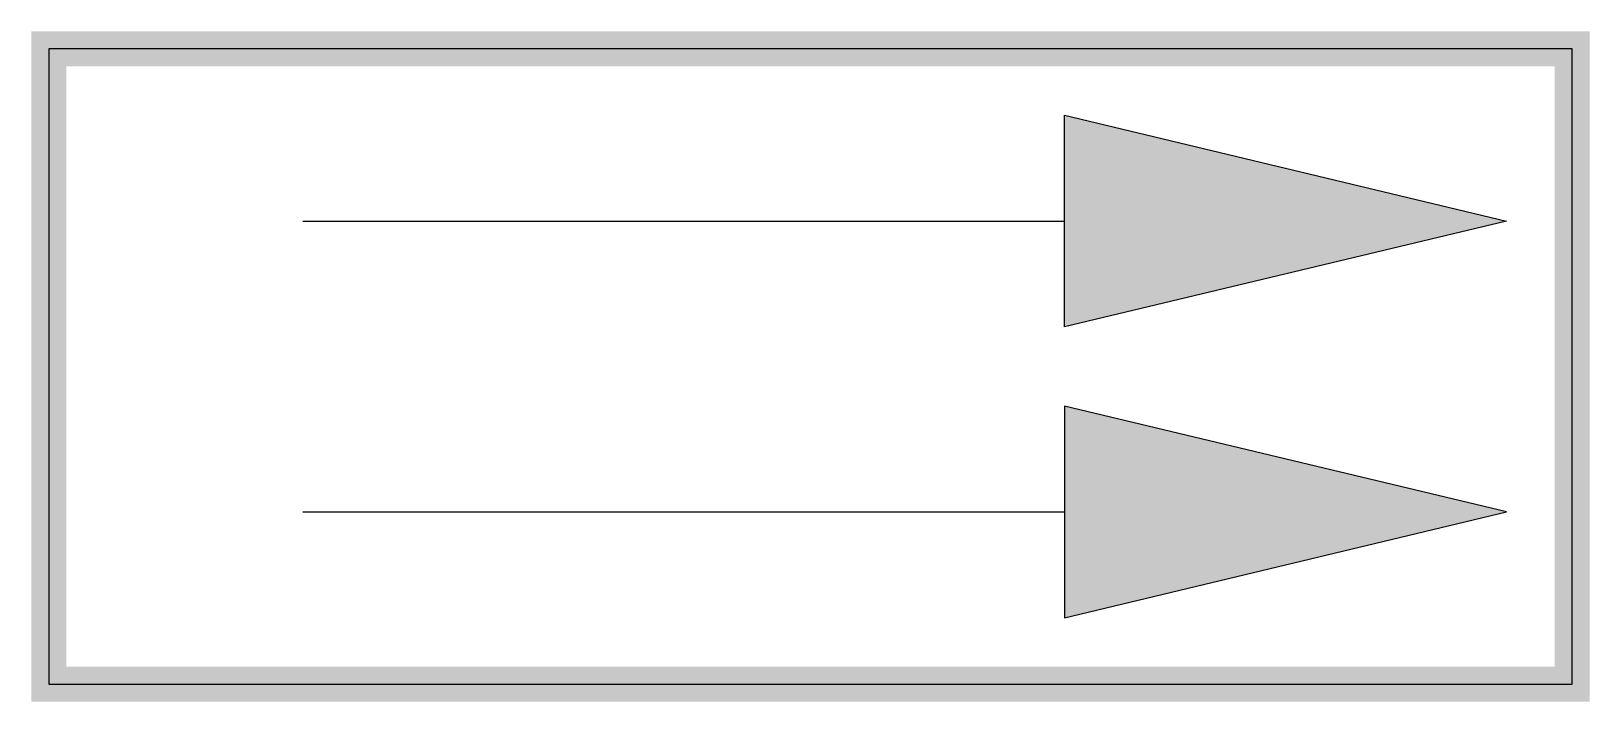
# Model space of a CAD drawing. Extents: x -0.74 to 0.74, y -0.32 to 0.32.
import ezdxf
from ezdxf.enums import TextEntityAlignment as Align

# ---------------------------------------------------------------- set-up
doc = ezdxf.new("R2010")
doc.units = 0
doc.header["$MEASUREMENT"] = 0
doc.styles.add('_TEL_DIM', font='TSSDENG', dxfattribs={"width": 0.6, "height": 3.5, "bigfont": 'TSSDCHN'})

msp = doc.modelspace()

# ---------------------------------------------------------------- hatches: boundary and pattern name
h = msp.add_hatch(color=256)
h.dxf.hatch_style = 1
h.paths.add_polyline_path([(0.24, 0.2374), (0.24, 0.0374), (0.6579, 0.1374)])
h.paths.add_polyline_path([(0.24, -0.0374), (0.24, -0.2374), (0.6579, -0.1374)])

# ---------------------------------------------------------------- linework, layer by layer
for p, q in [((0.72, 0.3), (-0.72, 0.3)), ((-0.72, 0.3), (-0.72, -0.3)), ((0.72, -0.3), (0.72, 0.3)), ((0.24, 0.0374), (0.24, 0.2374)), ((0.24, 0.2374), (0.6579, 0.1374)), ((-0.48, 0.1374), (0.24, 0.1374)), ((0.6579, 0.1374), (0.24, 0.0374)), ((0.24, -0.0374), (0.24, -0.2374)), ((0.6579, -0.1374), (0.24, -0.0374)), ((-0.48, -0.1374), (0.24, -0.1374)), ((0.24, -0.2374), (0.6579, -0.1374)), ((-0.72, -0.3), (0.72, -0.3))]:
    msp.add_line(p, q)
at = {"const_width": 0.0333}
msp.add_lwpolyline([(-0.72, 0.3), (-0.72, -0.3), (0.72, -0.3), (0.72, 0.3), (-0.72, 0.3), (-0.72, -0.3)], dxfattribs=at)

# ---------------------------------------------------------------- texts
at = {"color": 7, "style": '_TEL_DIM', "flags": 1}
for tag in ['A', 'REMARK']:
    msp.add_attdef(tag, text='', height=0.0000167, dxfattribs=at).set_placement((0, 0), align=Align.MIDDLE_CENTER)

doc.saveas('drawing.dxf')
